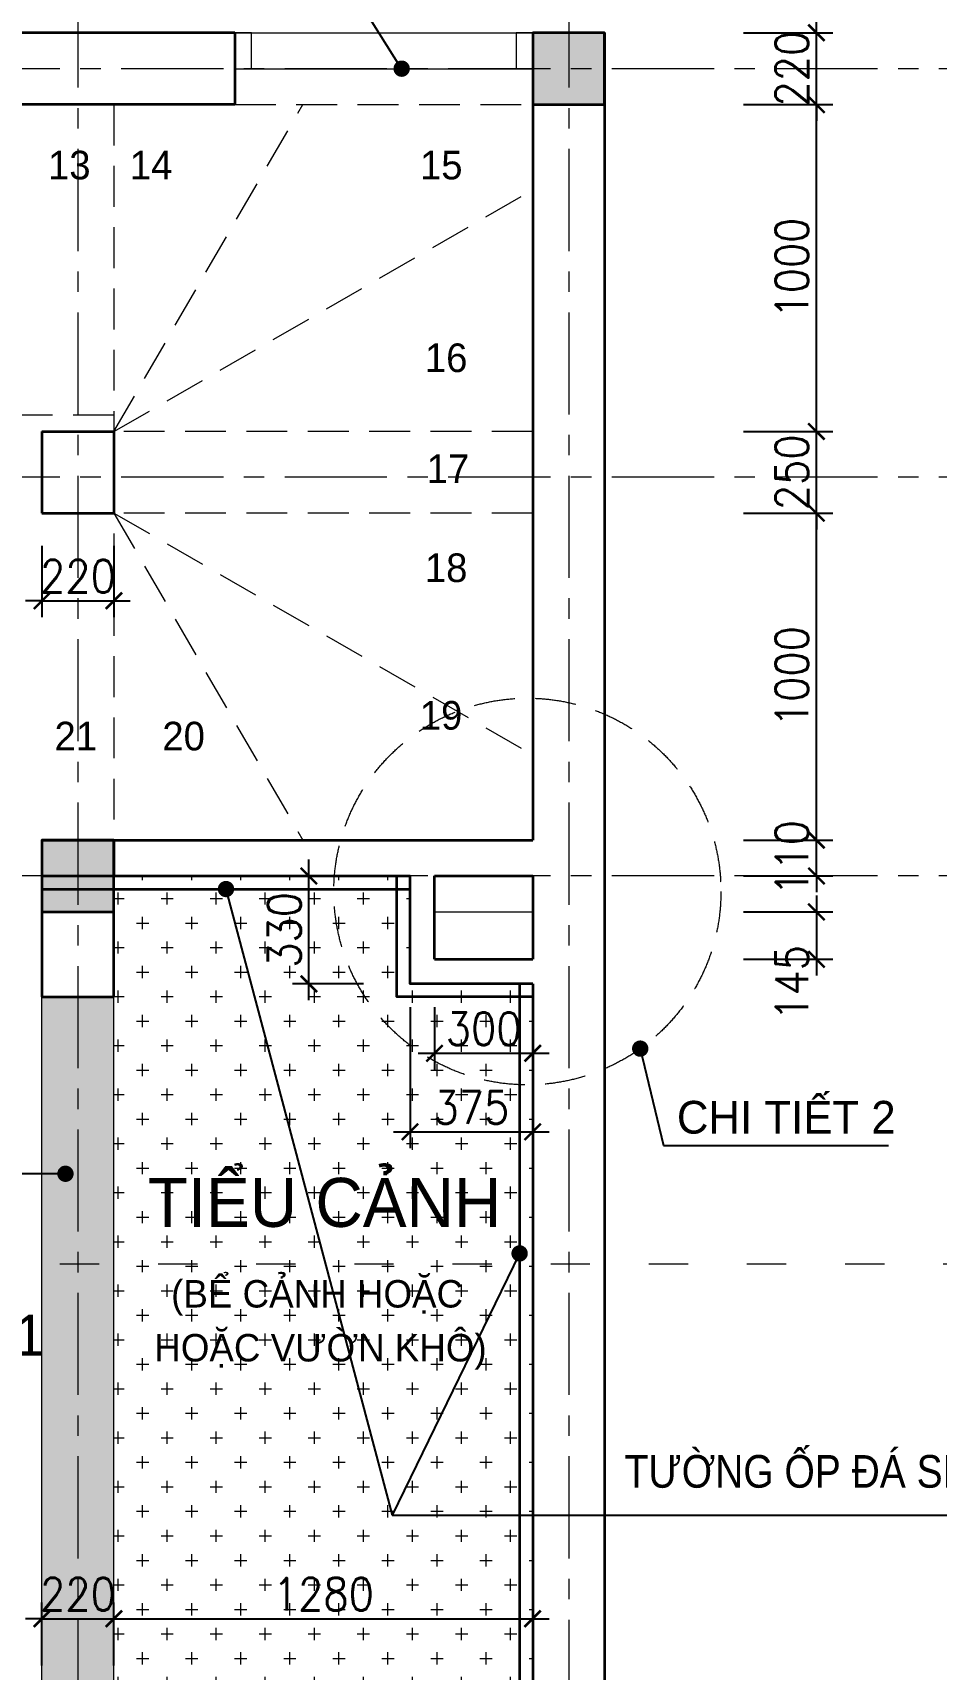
# Model space of a CAD drawing. Header units: millimetres. Extents: x -529782 to -142003, y -492574 to -273331.
# Drawn here: x -256742 to -253980, y -364458 to -359451 of the extents above; entities that cross this region are included whole.
import ezdxf

# ---------------------------------------------------------------- set-up
doc = ezdxf.new("R2010")
doc.units = ezdxf.units.MM
doc.header["$LTSCALE"] = 500
doc.header["$MEASUREMENT"] = 0
doc.header["$PDMODE"] = 3
for name, pattern in [('ACAD_ISO03W100', [30, 12, -18]), ('CENTER', [2, 1.25, -0.25, 0.25, -0.25]), ('HIDDEN', [0.375, 0.25, -0.125])]:
    doc.linetypes.add(name, pattern=pattern)
doc.layers.get('0').update_dxf_attribs({"linetype": 'CONTINUOUS', "lineweight": 13})
doc.layers.get('Defpoints').update_dxf_attribs({"color": 255, "linetype": 'CONTINUOUS', "lineweight": 13})
for name, color, linetype, lineweight in [('1.cat 30', 30, 'CONTINUOUS', 35), ('1.cot', 2, 'CONTINUOUS', 35), ('2.thay 145', 145, 'CONTINUOUS', 18), ('4.dim 08', 8, 'CONTINUOUS', 13), ('6.khuat 75', 75, 'HIDDEN', 18), ('7.tim 67', 67, 'CENTER', 9), ('8.vat lieu 08', 8, 'CONTINUOUS', 5), ('9.text \xad white', 7, 'CONTINUOUS', 15), ('CA.thay 145', 145, 'CONTINUOUS', 18), ('CHITIET', 9, 'CONTINUOUS', 9), ('noithat', 15, 'CONTINUOUS', 9)]:
    doc.layers.add(name, color=color, linetype=linetype, lineweight=lineweight)
doc.styles.add('CA.JSC1', font='')
doc.styles.get("Standard").update_dxf_attribs({"font": 'txt.shx', "width": 0.9})
doc.styles.add('VnAvantH', font='')
doc.styles.get('CA.JSC1').set_extended_font_data('.VnAvantH')
doc.styles.get('VnAvantH').set_extended_font_data('.VnAvantH')
doc.dimstyles.new('CA 50', dxfattribs={"dimscale": 0, "dimtxt": 100, "dimasz": 50, "dimexe": 50, "dimexo": 0, "dimgap": 25, "dimtad": 1, "dimdec": 0, "dimzin": 0, "dimdsep": 46, "dimtxsty": 'Standard', "dimblk": 'ARCHTICK', "dimcen": 0.09, "dimdle": 50, "dimclrd": 256, "dimclre": 256, "dimclrt": 7, "dimadec": 0, "dimazin": 0, "dimtfac": 1, "dimtdec": 0, "dimtix": 1, "dimtmove": 2, "dimatfit": 3, "dimldrblk": 'DOT', "dimfxl": 1, "dimtolj": 1, "dimtzin": 0, "dimarcsym": 0})

# ---------------------------------------------------------------- blocks, each defined once
blk = doc.blocks.new('_ArchTick')
at = {"color": 1, "linetype": 'ByBlock', "const_width": 0.15}
blk.add_lwpolyline([(-0.5, -0.5), (0.5, 0.5)], dxfattribs=at)
blk = doc.blocks.new('*D341')
at = {"layer": '4.dim 08', "lineweight": -2, "transparency": 16777216}
for p, q in [((-256713.8, -361020.5), (-256713.8, -361239)), ((-256493.8, -361020.5), (-256493.8, -361239)), ((-256713.8, -361189), (-256763.8, -361189)), ((-256713.8, -361189), (-256493.8, -361189)), ((-256493.8, -361189), (-256443.8, -361189))]:
    blk.add_line(p, q, dxfattribs=at)
at = {"layer": 'Defpoints', "color": 0, "transparency": 16777216}
for p in [(-256713.8, -361020.5), (-256493.8, -361020.5), (-256493.8, -361189)]:
    blk.add_point(p, dxfattribs=at)
at = {"layer": '4.dim 08', "lineweight": -2, "transparency": 16777216, "xscale": 50, "yscale": 50, "zscale": 50}
blk.add_blockref('_ArchTick', (-256713.8, -361189), dxfattribs=at)
at = {"layer": '4.dim 08', "lineweight": -2, "transparency": 16777216, "xscale": 50, "yscale": 50, "zscale": 50, "rotation": 180}
blk.add_blockref('_ArchTick', (-256493.8, -361189), dxfattribs=at)
at = {"layer": '4.dim 08', "color": 7, "transparency": 16777216, "insert": (-256603.8, -361114), "char_height": 100, "attachment_point": 5}
blk.add_mtext('\\A1;220', dxfattribs=at)
blk = doc.blocks.new('_DOT')
at = {"color": 1, "linetype": 'ByBlock'}
blk.add_line((-0.5, 0), (-1, 0), dxfattribs=at)
at = {"color": 1, "linetype": 'ByBlock', "const_width": 0.5}
blk.add_lwpolyline([(-0.25, 0, 1), (0.25, 0, 1)], format="xyb", close=True, dxfattribs=at)
blk = doc.blocks.new('*D352')
at = {"layer": '4.dim 08', "lineweight": -2, "transparency": 16777216}
for p, q in [((-256713.8, -364447), (-256713.8, -364253.5)), ((-256493.8, -364447), (-256493.8, -364253.5)), ((-256713.8, -364303.5), (-256763.8, -364303.5)), ((-256713.8, -364303.5), (-256493.8, -364303.5)), ((-256493.8, -364303.5), (-256443.8, -364303.5))]:
    blk.add_line(p, q, dxfattribs=at)
at = {"layer": 'Defpoints', "color": 0, "transparency": 16777216}
for p in [(-256493.8, -364303.5), (-256713.8, -364447), (-256493.8, -364447)]:
    blk.add_point(p, dxfattribs=at)
at = {"layer": '4.dim 08', "lineweight": -2, "transparency": 16777216, "xscale": 50, "yscale": 50, "zscale": 50}
blk.add_blockref('_ArchTick', (-256713.8, -364303.5), dxfattribs=at)
at = {"layer": '4.dim 08', "lineweight": -2, "transparency": 16777216, "xscale": 50, "yscale": 50, "zscale": 50, "rotation": 180}
blk.add_blockref('_ArchTick', (-256493.8, -364303.5), dxfattribs=at)
at = {"layer": '4.dim 08', "color": 7, "transparency": 16777216, "insert": (-256603.8, -364228.5), "char_height": 100, "attachment_point": 5}
blk.add_mtext('\\A1;220', dxfattribs=at)
blk = doc.blocks.new('*D353')
at = {"layer": '4.dim 08', "lineweight": -2, "transparency": 16777216}
for p, q in [((-256493.8, -364447), (-256493.8, -364253.5)), ((-255213.8, -364447), (-255213.8, -364253.5)), ((-256543.8, -364303.5), (-255163.8, -364303.5))]:
    blk.add_line(p, q, dxfattribs=at)
at = {"layer": 'Defpoints', "color": 0, "transparency": 16777216}
for p in [(-255213.8, -364303.5), (-256493.8, -364447), (-255213.8, -364447)]:
    blk.add_point(p, dxfattribs=at)
at = {"layer": '4.dim 08', "lineweight": -2, "transparency": 16777216, "xscale": 50, "yscale": 50, "zscale": 50, "rotation": 180}
blk.add_blockref('_ArchTick', (-256493.8, -364303.5), dxfattribs=at)
at = {"layer": '4.dim 08', "lineweight": -2, "transparency": 16777216, "xscale": 50, "yscale": 50, "zscale": 50}
blk.add_blockref('_ArchTick', (-255213.8, -364303.5), dxfattribs=at)
at = {"layer": '4.dim 08', "color": 7, "transparency": 16777216, "insert": (-255853.8, -364228.5), "char_height": 100, "attachment_point": 5}
blk.add_mtext('\\A1;1280', dxfattribs=at)
blk = doc.blocks.new('*D384')
at = {"layer": '4.dim 08', "lineweight": -2, "transparency": 16777216}
for p, q in [((-255588.8, -362432), (-255588.8, -362864)), ((-255213.8, -362432), (-255213.8, -362864)), ((-255638.8, -362814), (-255163.8, -362814))]:
    blk.add_line(p, q, dxfattribs=at)
at = {"layer": 'Defpoints', "color": 0, "transparency": 16777216}
for p in [(-255588.8, -362432), (-255213.8, -362432), (-255213.8, -362814)]:
    blk.add_point(p, dxfattribs=at)
at = {"layer": '4.dim 08', "lineweight": -2, "transparency": 16777216, "xscale": 50, "yscale": 50, "zscale": 50, "rotation": 180}
blk.add_blockref('_ArchTick', (-255588.8, -362814), dxfattribs=at)
at = {"layer": '4.dim 08', "lineweight": -2, "transparency": 16777216, "xscale": 50, "yscale": 50, "zscale": 50}
blk.add_blockref('_ArchTick', (-255213.8, -362814), dxfattribs=at)
at = {"layer": '4.dim 08', "color": 7, "transparency": 16777216, "insert": (-255401.3, -362739), "char_height": 100, "attachment_point": 5}
blk.add_mtext('\\A1;375', dxfattribs=at)
blk = doc.blocks.new('*D385')
at = {"layer": '4.dim 08', "lineweight": -2, "transparency": 16777216}
for p, q in [((-255898, -362411), (-255898, -361981)), ((-255730.5, -362031), (-255948, -362031)), ((-255730.5, -362361), (-255948, -362361))]:
    blk.add_line(p, q, dxfattribs=at)
at = {"layer": 'Defpoints', "color": 0, "transparency": 16777216}
for p in [(-255898, -362031), (-255730.5, -362031), (-255730.5, -362361)]:
    blk.add_point(p, dxfattribs=at)
at = {"layer": '4.dim 08', "lineweight": -2, "transparency": 16777216, "xscale": 50, "yscale": 50, "zscale": 50}
for p, rotation in [((-255898, -362031), 90), ((-255898, -362361), 270)]:
    blk.add_blockref('_ArchTick', p, dxfattribs=dict(at, rotation=rotation))
at = {"layer": '4.dim 08', "color": 7, "transparency": 16777216, "insert": (-255973, -362196), "char_height": 100, "attachment_point": 5, "rotation": 90}
blk.add_mtext('\\A1;330', dxfattribs=at)
blk = doc.blocks.new('*D386')
at = {"layer": '4.dim 08', "lineweight": -2, "transparency": 16777216}
for p, q in [((-254346.5, -362091), (-254346.5, -362336)), ((-254569, -362141), (-254296.5, -362141)), ((-254569, -362286), (-254296.5, -362286))]:
    blk.add_line(p, q, dxfattribs=at)
at = {"layer": 'Defpoints', "color": 0, "transparency": 16777216}
for p in [(-254569, -362141), (-254569, -362286), (-254346.5, -362286)]:
    blk.add_point(p, dxfattribs=at)
at = {"layer": '4.dim 08', "lineweight": -2, "transparency": 16777216, "xscale": 50, "yscale": 50, "zscale": 50}
for p, rotation in [((-254346.5, -362141), 90), ((-254346.5, -362286), 270)]:
    blk.add_blockref('_ArchTick', p, dxfattribs=dict(at, rotation=rotation))
at = {"layer": '4.dim 08', "color": 7, "transparency": 16777216, "insert": (-254421.5, -362358), "char_height": 100, "attachment_point": 5, "rotation": 90}
blk.add_mtext('\\A1;145', dxfattribs=at)
blk = doc.blocks.new('*D387')
at = {"layer": '4.dim 08', "lineweight": -2, "transparency": 16777216}
for p, q in [((-255513.8, -362432), (-255513.8, -362623.5)), ((-255213.8, -362432), (-255213.8, -362623.5)), ((-255563.8, -362573.5), (-255163.8, -362573.5))]:
    blk.add_line(p, q, dxfattribs=at)
at = {"layer": 'Defpoints', "color": 0, "transparency": 16777216}
for p in [(-255513.8, -362432), (-255213.8, -362432), (-255213.8, -362573.5)]:
    blk.add_point(p, dxfattribs=at)
at = {"layer": '4.dim 08', "lineweight": -2, "transparency": 16777216, "xscale": 50, "yscale": 50, "zscale": 50, "rotation": 180}
blk.add_blockref('_ArchTick', (-255513.8, -362573.5), dxfattribs=at)
at = {"layer": '4.dim 08', "lineweight": -2, "transparency": 16777216, "xscale": 50, "yscale": 50, "zscale": 50}
blk.add_blockref('_ArchTick', (-255213.8, -362573.5), dxfattribs=at)
at = {"layer": '4.dim 08', "color": 7, "transparency": 16777216, "insert": (-255363.8, -362498.5), "char_height": 100, "attachment_point": 5}
blk.add_mtext('\\A1;300', dxfattribs=at)
blk = doc.blocks.new('*D388')
at = {"layer": '4.dim 08', "lineweight": -2, "transparency": 16777216}
for p, q in [((-254346.5, -361921), (-254346.5, -361871)), ((-254569, -361921), (-254296.5, -361921)), ((-254346.5, -362031), (-254346.5, -361921)), ((-254569, -362031), (-254296.5, -362031)), ((-254346.5, -362031), (-254346.5, -362081))]:
    blk.add_line(p, q, dxfattribs=at)
at = {"layer": 'Defpoints', "color": 0, "transparency": 16777216}
for p in [(-254569, -361921), (-254346.5, -361921), (-254569, -362031)]:
    blk.add_point(p, dxfattribs=at)
at = {"layer": '4.dim 08', "lineweight": -2, "transparency": 16777216, "xscale": 50, "yscale": 50, "zscale": 50}
for p, rotation in [((-254346.5, -361921), 270), ((-254346.5, -362031), 90)]:
    blk.add_blockref('_ArchTick', p, dxfattribs=dict(at, rotation=rotation))
at = {"layer": '4.dim 08', "color": 7, "transparency": 16777216, "insert": (-254421.5, -361976), "char_height": 100, "attachment_point": 5, "rotation": 90}
blk.add_mtext('\\A1;110', dxfattribs=at)
blk = doc.blocks.new('*D389')
at = {"layer": '4.dim 08', "lineweight": -2, "transparency": 16777216}
for p, q in [((-254346.5, -361971), (-254346.5, -360871)), ((-254569, -360921), (-254296.5, -360921)), ((-254569, -361921), (-254296.5, -361921))]:
    blk.add_line(p, q, dxfattribs=at)
at = {"layer": 'Defpoints', "color": 0, "transparency": 16777216}
for p in [(-254569, -360921), (-254346.5, -360921), (-254569, -361921)]:
    blk.add_point(p, dxfattribs=at)
at = {"layer": '4.dim 08', "lineweight": -2, "transparency": 16777216, "xscale": 50, "yscale": 50, "zscale": 50}
for p, rotation in [((-254346.5, -360921), 90), ((-254346.5, -361921), 270)]:
    blk.add_blockref('_ArchTick', p, dxfattribs=dict(at, rotation=rotation))
at = {"layer": '4.dim 08', "color": 7, "transparency": 16777216, "insert": (-254421.5, -361421), "char_height": 100, "attachment_point": 5, "rotation": 90}
blk.add_mtext('\\A1;1000', dxfattribs=at)
blk = doc.blocks.new('*D390')
at = {"layer": '4.dim 08', "lineweight": -2, "transparency": 16777216}
for p, q in [((-254346.5, -360671), (-254346.5, -360621)), ((-254569, -360671), (-254296.5, -360671)), ((-254346.5, -360921), (-254346.5, -360671)), ((-254569, -360921), (-254296.5, -360921)), ((-254346.5, -360921), (-254346.5, -360971))]:
    blk.add_line(p, q, dxfattribs=at)
at = {"layer": 'Defpoints', "color": 0, "transparency": 16777216}
for p in [(-254569, -360671), (-254346.5, -360671), (-254569, -360921)]:
    blk.add_point(p, dxfattribs=at)
at = {"layer": '4.dim 08', "lineweight": -2, "transparency": 16777216, "xscale": 50, "yscale": 50, "zscale": 50}
for p, rotation in [((-254346.5, -360671), 270), ((-254346.5, -360921), 90)]:
    blk.add_blockref('_ArchTick', p, dxfattribs=dict(at, rotation=rotation))
at = {"layer": '4.dim 08', "color": 7, "transparency": 16777216, "insert": (-254421.5, -360796), "char_height": 100, "attachment_point": 5, "rotation": 90}
blk.add_mtext('\\A1;250', dxfattribs=at)
blk = doc.blocks.new('*D391')
at = {"layer": '4.dim 08', "lineweight": -2, "transparency": 16777216}
for p, q in [((-254346.5, -360721), (-254346.5, -359621)), ((-254569, -359671), (-254296.5, -359671)), ((-254569, -360671), (-254296.5, -360671))]:
    blk.add_line(p, q, dxfattribs=at)
at = {"layer": 'Defpoints', "color": 0, "transparency": 16777216}
for p in [(-254569, -359671), (-254346.5, -359671), (-254569, -360671)]:
    blk.add_point(p, dxfattribs=at)
at = {"layer": '4.dim 08', "lineweight": -2, "transparency": 16777216, "xscale": 50, "yscale": 50, "zscale": 50}
for p, rotation in [((-254346.5, -359671), 90), ((-254346.5, -360671), 270)]:
    blk.add_blockref('_ArchTick', p, dxfattribs=dict(at, rotation=rotation))
at = {"layer": '4.dim 08', "color": 7, "transparency": 16777216, "insert": (-254421.5, -360171), "char_height": 100, "attachment_point": 5, "rotation": 90}
blk.add_mtext('\\A1;1000', dxfattribs=at)
blk = doc.blocks.new('*D392')
at = {"layer": '4.dim 08', "lineweight": -2, "transparency": 16777216}
for p, q in [((-254346.5, -359451), (-254346.5, -359401)), ((-254569, -359451), (-254296.5, -359451)), ((-254346.5, -359671), (-254346.5, -359451)), ((-254569, -359671), (-254296.5, -359671)), ((-254346.5, -359671), (-254346.5, -359721))]:
    blk.add_line(p, q, dxfattribs=at)
at = {"layer": 'Defpoints', "color": 0, "transparency": 16777216}
for p in [(-254569, -359451), (-254346.5, -359451), (-254569, -359671)]:
    blk.add_point(p, dxfattribs=at)
at = {"layer": '4.dim 08', "lineweight": -2, "transparency": 16777216, "xscale": 50, "yscale": 50, "zscale": 50}
for p, rotation in [((-254346.5, -359451), 270), ((-254346.5, -359671), 90)]:
    blk.add_blockref('_ArchTick', p, dxfattribs=dict(at, rotation=rotation))
at = {"layer": '4.dim 08', "color": 7, "transparency": 16777216, "insert": (-254421.5, -359561), "char_height": 100, "attachment_point": 5, "rotation": 90}
blk.add_mtext('\\A1;220', dxfattribs=at)
blk = doc.blocks.new('A$C1A9D127A')
at = {"layer": 'noithat', "color": 135, "linetype": 'Continuous'}
for p, q in [((50, 110), (0, 110)), ((0, 110), (0, 0)), ((50, 0), (50, 110)), ((0, 0), (50, 0))]:
    blk.add_line(p, q, dxfattribs=at)

msp = doc.modelspace()

# ---------------------------------------------------------------- hatches: boundary and pattern name
at = {"layer": '1.cot'}
for points in [[(-254993.8, -359451), (-255213.8, -359451), (-255213.8, -359671), (-254993.8, -359671)], [(-256493.8, -361921), (-256713.8, -361921), (-256713.8, -362141), (-256493.8, -362141)]]:
    msp.add_hatch(color=256, dxfattribs=at).paths.add_polyline_path(points)
at = {"layer": '4.dim 08'}
h = msp.add_hatch(dxfattribs=at)
h.set_pattern_fill('CROSS', color=256, scale=300, style=0)
h.paths.add_polyline_path([(-255213.8, -362361), (-255588.8, -362361), (-255588.8, -362031), (-256493.8, -362031), (-256493.8, -362141), (-256493.8, -362401), (-256493.8, -364701), (-256493.8, -364901), (-255213.8, -364901)])
h.paths.add_polyline_path([(-256741.3, -364153.5), (-256466.3, -364153.5), (-256466.3, -364303.5), (-256741.3, -364303.5)], flags=9)
h.paths.add_polyline_path([(-256021.3, -364153.5), (-255686.3, -364153.5), (-255686.3, -364303.5), (-256021.3, -364303.5)], flags=24)
h.paths.add_polyline_path([(-255546.3, -362664), (-255256.3, -362664), (-255256.3, -362814), (-255546.3, -362814)], flags=24)
h.paths.add_polyline_path([(-256048, -362333.5), (-256048, -362058.5), (-255898, -362058.5), (-255898, -362333.5)], flags=24)
h.paths.add_polyline_path([(-255493.8, -362423.5), (-255233.8, -362423.5), (-255233.8, -362573.5), (-255493.8, -362573.5)], flags=24)
h.paths.add_polyline_path([(-256404, -363573.1), (-255298.1, -363573.1), (-255298.1, -363372.5), (-256404, -363372.5)], flags=24)
h.paths.add_polyline_path([(-256356.1, -363411.8), (-255327.7, -363411.8), (-255327.7, -363189.2), (-256356.1, -363189.2)], flags=24)
h.paths.add_polyline_path([(-256447, -363163.9), (-255299.2, -363163.9), (-255299.2, -362824.8), (-256447, -362824.8)], flags=24)
at = {"layer": '8.vat lieu 08'}
h = msp.add_hatch(dxfattribs=at)
h.set_pattern_fill('AR-SAND', color=256, scale=20, style=0)
h.set_pattern_definition([(37.5, (0, 0), (-1.2598672, 38.5364754), [0, -30.4, 0, -34, 0, -32.5]), (7.5, (0, 0), (35.395534, 56.4429213), [0, -16.4, 0, -27.4, 0, -10.5]), (327.5, (-24.6, 0), (62.2828372, 0.113181), [0, -10, 0, -36, 0, -47]), (317.5, (-24.6, 0), (60.122532, 17.553511), [0, -5, 0, -23.6, 0, -27])])
h.paths.add_polyline_path([(-256493.8, -362401), (-256713.8, -362401), (-256713.8, -364701), (-256493.8, -364701)])
h.paths.add_polyline_path([(-256741.3, -364153.5), (-256466.3, -364153.5), (-256466.3, -364303.5), (-256741.3, -364303.5)], flags=9)

# ---------------------------------------------------------------- linework, layer by layer
at = {"layer": '1.cat 30'}
for p, q in [((-256123.8, -359451), (-257293.8, -359451)), ((-256123.8, -359451), (-256123.8, -359671)), ((-255213.8, -359451), (-255213.8, -359451)), ((-255213.8, -359451), (-255213.8, -359671)), ((-254993.8, -359451), (-254993.8, -365121)), ((-256123.8, -359671), (-257293.8, -359671)), ((-255213.8, -359671), (-255213.8, -361921)), ((-255213.8, -359671), (-255213.8, -359671)), ((-256713.8, -360671), (-256713.8, -360921)), ((-256713.8, -360671), (-256493.8, -360671)), ((-256493.8, -360671), (-256493.8, -360921)), ((-256713.8, -360921), (-256493.8, -360921)), ((-256713.8, -361921), (-256713.8, -362141)), ((-256713.8, -361921), (-256493.8, -361921)), ((-256493.8, -361921), (-255213.8, -361921)), ((-256493.8, -361921), (-256493.8, -362031)), ((-256713.8, -362031), (-255588.8, -362031)), ((-255513.8, -362286), (-255513.8, -362031)), ((-255513.8, -362031), (-255213.8, -362031)), ((-255213.8, -362031), (-255213.8, -362286)), ((-256713.8, -362071), (-255588.8, -362071)), ((-256713.8, -362141), (-256713.8, -362401)), ((-256493.8, -362401), (-256493.8, -362141)), ((-255513.8, -362286), (-255213.8, -362286)), ((-255253.8, -362361), (-255253.8, -365121)), ((-255213.8, -362361), (-255213.8, -365121)), ((-256713.8, -362401), (-256493.8, -362401))]:
    msp.add_line(p, q, dxfattribs=at)
for points in [[(-255213.8, -362401), (-255628.8, -362401), (-255628.8, -362031)], [(-255213.8, -362361), (-255588.8, -362361), (-255588.8, -362031)]]:
    msp.add_lwpolyline(points, dxfattribs=at)
at = {"layer": '1.cot'}
for points in [[(-255213.8, -359671), (-254993.8, -359671), (-254993.8, -359451), (-255213.8, -359451)], [(-256713.8, -362141), (-256493.8, -362141), (-256493.8, -361921), (-256713.8, -361921)]]:
    msp.add_lwpolyline(points, close=True, dxfattribs=at)
at = {"layer": '2.thay 145', "color": 1, "linetype": 'ACAD_ISO03W100', "ltscale": 0.02}
msp.add_line((-252338.8, -363218.8), (-267986.6, -363218.8), dxfattribs=at)
at = {"layer": '6.khuat 75'}
for p, q in [((-256493.8, -359671), (-256493.8, -361921)), ((-256493.8, -360671), (-255916.5, -359671)), ((-256123.8, -359671), (-255213.8, -359671)), ((-256493.8, -360671), (-255213.8, -359932)), ((-256493.8, -360621), (-257243.8, -360621)), ((-255213.8, -360671), (-256493.8, -360671)), ((-255213.8, -360921), (-256493.8, -360921)), ((-256493.8, -360921), (-255213.8, -361660)), ((-256493.8, -360921), (-255916.5, -361921))]:
    msp.add_line(p, q, dxfattribs=at)
msp.add_circle((-255230, -362078.6), 591.6, dxfattribs=at)
at = {"layer": '7.tim 67', "ltscale": 0.5}
for p, q in [((-256603.8, -357806.5), (-256603.8, -370524)), ((-255103.8, -357806.5), (-255103.8, -370524)), ((-252659.3, -359561), (-267845.8, -359561)), ((-252659.3, -360811), (-267845.8, -360811)), ((-252659.3, -362031), (-256992.3, -362031))]:
    msp.add_line(p, q, dxfattribs=at)
at = {"layer": 'CA.thay 145'}
for p, q in [((-256123.8, -359451), (-255213.8, -359451)), ((-256123.8, -359561), (-255213.8, -359561)), ((-256713.8, -364701), (-256713.8, -362401)), ((-256493.8, -364701), (-256493.8, -362401))]:
    msp.add_line(p, q, dxfattribs=at)
msp.add_lwpolyline([(-255513.8, -362141), (-255213.8, -362141), (-255213.8, -362286), (-255513.8, -362286)], close=True, dxfattribs=at)

# ---------------------------------------------------------------- block references
at = {"layer": 'noithat', "rotation": 180}
for p in [(-256073.8, -359451), (-255213.8, -359451)]:
    msp.add_blockref('A$C1A9D127A', p, dxfattribs=at)

# ---------------------------------------------------------------- texts
at = {"layer": '9.text \xad white'}
for s, height, style, p in [('13', 87.5, 'VnAvantH', (-256695.4, -359899.7)), ('14', 87.5, 'VnAvantH', (-256445.4, -359899.7)), ('15', 87.5, 'VnAvantH', (-255558.4, -359899.7)), ('16', 87.5, 'VnAvantH', (-255543.4, -360489.2)), ('17', 87.5, 'VnAvantH', (-255537.9, -360828.7)), ('18', 87.5, 'VnAvantH', (-255543.4, -361131.7)), ('19', 87.5, 'VnAvantH', (-255558.9, -361583.2)), ('21', 87.5, 'VnAvantH', (-256675.4, -361646.7)), ('20', 87.5, 'VnAvantH', (-256345.9, -361646.7)), ('chi tiÕt 2', 100, 'CA.JSC1', (-254773, -362819.2)), ('tiÓu c¶nh', 150, 'CA.JSC1', (-256390.5, -363104.7)), ('(bÓ c¶nh hoÆc ', 84, 'CA.JSC1', (-256319, -363351.4)), ('vk1', 125, 'VnAvantH', (-257021.3, -363498.7)), ('hoÆc v\xadên kh«)', 84, 'CA.JSC1', (-256370.5, -363516.4))]:
    msp.add_text(s, height=height, dxfattribs=dict(at, style=style)).set_placement(p)
at = {"layer": '9.text \xad white', "style": 'CA.JSC1', "width": 0.891294}
msp.add_text('t\xadêng èp ®¸ sÎ mµu tr¾ng + vµng kem', height=100, dxfattribs=at).set_placement((-254932.8, -363902.7))

# ---------------------------------------------------------------- dimensions: what is measured, and where the dimension line sits
at = {"layer": '4.dim 08'}
for base, p1, p2, picture, middle in [((-254346.5, -359451), (-254569, -359671), (-254569, -359451), '*D392', (-254421.5, -359561)), ((-254346.5, -359671), (-254569, -360671), (-254569, -359671), '*D391', (-254421.5, -360171)), ((-254346.5, -360671), (-254569, -360921), (-254569, -360671), '*D390', (-254421.5, -360796)), ((-254346.5, -360921), (-254569, -361921), (-254569, -360921), '*D389', (-254421.5, -361421)), ((-254346.5, -361921), (-254569, -362031), (-254569, -361921), '*D388', (-254421.5, -361976)), ((-255898, -362031), (-255730.5, -362361), (-255730.5, -362031), '*D385', (-255973, -362196))]:
    dim = msp.add_linear_dim(base=base, p1=p1, p2=p2, angle=90, dimstyle='CA 50', override={"dimscale": 1}, dxfattribs=at)
    dim.commit()
    dim.dimension.update_dxf_attribs({"geometry": picture, "text_midpoint": middle})
for base, p1, p2, picture, middle in [((-256493.8, -361189), (-256713.8, -361020.5), (-256493.8, -361020.5), '*D341', (-256603.8, -361114)), ((-255213.8, -362814), (-255588.8, -362432), (-255213.8, -362432), '*D384', (-255401.3, -362739)), ((-255213.8, -362573.5), (-255513.8, -362432), (-255213.8, -362432), '*D387', (-255363.8, -362498.5)), ((-256493.8, -364303.5), (-256713.8, -364447), (-256493.8, -364447), '*D352', (-256603.8, -364228.5)), ((-255213.8, -364303.5), (-256493.8, -364447), (-255213.8, -364447), '*D353', (-255853.8, -364228.5))]:
    dim = msp.add_linear_dim(base=base, p1=p1, p2=p2, dimstyle='CA 50', override={"dimscale": 1}, dxfattribs=at)
    dim.commit()
    dim.dimension.update_dxf_attribs({"geometry": picture, "text_midpoint": middle})
dim = msp.add_linear_dim(base=(-254346.5, -362286), p1=(-254569, -362141), p2=(-254569, -362286), angle=90, dimstyle='CA 50', override={"dimscale": 1}, dxfattribs=at)
dim.commit()
dim.dimension.update_dxf_attribs({"geometry": '*D386', "text_midpoint": (-254421.5, -362358), "dimtype": 160})

# ---------------------------------------------------------------- leaders
msp.add_leader([(-254885.1, -362559.3), (-254814.4, -362855.2), (-254126.3, -362855.2)], dimstyle='CA 50', override={"dimscale": 1, "dimtad": 0, "dimfxl": 0}, dxfattribs=at)
at = {"layer": 'CHITIET'}
for points in [[(-259172.6, -359484.4), (-259062.3, -359207.6), (-255788.4, -359207.6)], [(-255614.3, -359561), (-255788.4, -359284.2)], [(-256151.3, -362071), (-255643.4, -363986.4), (-252387.5, -363986.4)], [(-256642, -362942.1), (-258965.6, -362942.1)], [(-255253.8, -363185.9), (-255643.4, -363986.4)]]:
    msp.add_leader(points, dimstyle='CA 50', override={"dimscale": 1, "dimtad": 0}, dxfattribs=at)

doc.saveas('drawing.dxf')
